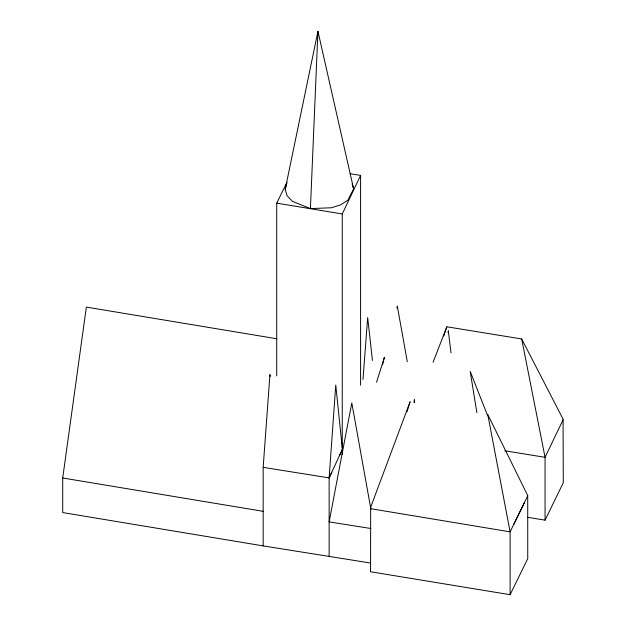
<?xml version="1.0" encoding="UTF-8"?>
<svg xmlns="http://www.w3.org/2000/svg" width="626" height="626" viewBox="0 0 626 626"><rect width="100%" height="100%" fill="white"/><g stroke="black" fill="none" stroke-linecap="round" stroke-linejoin="round"><path stroke-width="0.94" d="M310.418 208.591L292.342 201.298L287.068 195.672L285.213 189.326L317.945 31.308L353.627 188.919L347.806 200.32L340.677 204.819L331.42 207.769L310.418 208.591L317.93 31.363M329.135 556.459L329.135 477.896L335.763 385.06L342.258 447.997M370.615 563.04L263.17 545.895L263.17 467.34L269.947 374.528L270.15 376.453M362.994 379.434L367.673 317.57L372.439 360.443M413.989 402.487L414.357 399.607L414.709 402.487M448.067 332.672L448.31 330.755L451.01 352.884M263.17 545.895L62.71 512.561L62.71 477.99L86.357 307.092L276.872 338.776M396.939 308.055L397.307 306.145L407.299 361.703M382.572 364.801L384.419 357.227L376.539 382.322M285.213 189.326L286.896 183.011M406.916 411.916L410.124 401.712L370.662 507.209L370.553 571.757L510.112 594.7L527.749 558.627L527.718 495.549L487.748 414.428L510.112 531.85L510.112 594.7M443.779 335.943L446.831 326.788L521.693 338.963L563.064 419.115L563.29 482.732L545.058 520.159L527.749 517.342M433.082 362.298L446.831 326.788M263.17 467.34L329.135 477.896L342.258 449.648L339.738 455.055M329.135 477.896L331.788 472.184M342.258 454.492L342.258 213.967L360.592 175.405L350.059 173.723M527.718 495.831L510.112 531.85L370.662 508.695M276.723 375.89L276.723 203.153L286.935 182.346M513.641 524.635L524.22 502.991M563.064 419.85L545.058 457.316L545.058 520.159M370.85 528.508L329.135 521.888L351.804 402.933L370.882 509.094M504.666 450.743L545.058 457.316L521.693 338.963M276.723 203.153L342.258 213.967M62.71 477.99L263.17 511.332M487.654 415.758L470.181 371.335L476.863 412.628M352.141 183.856L353.627 188.919M360.592 175.405L360.592 385.225"/></g></svg>
